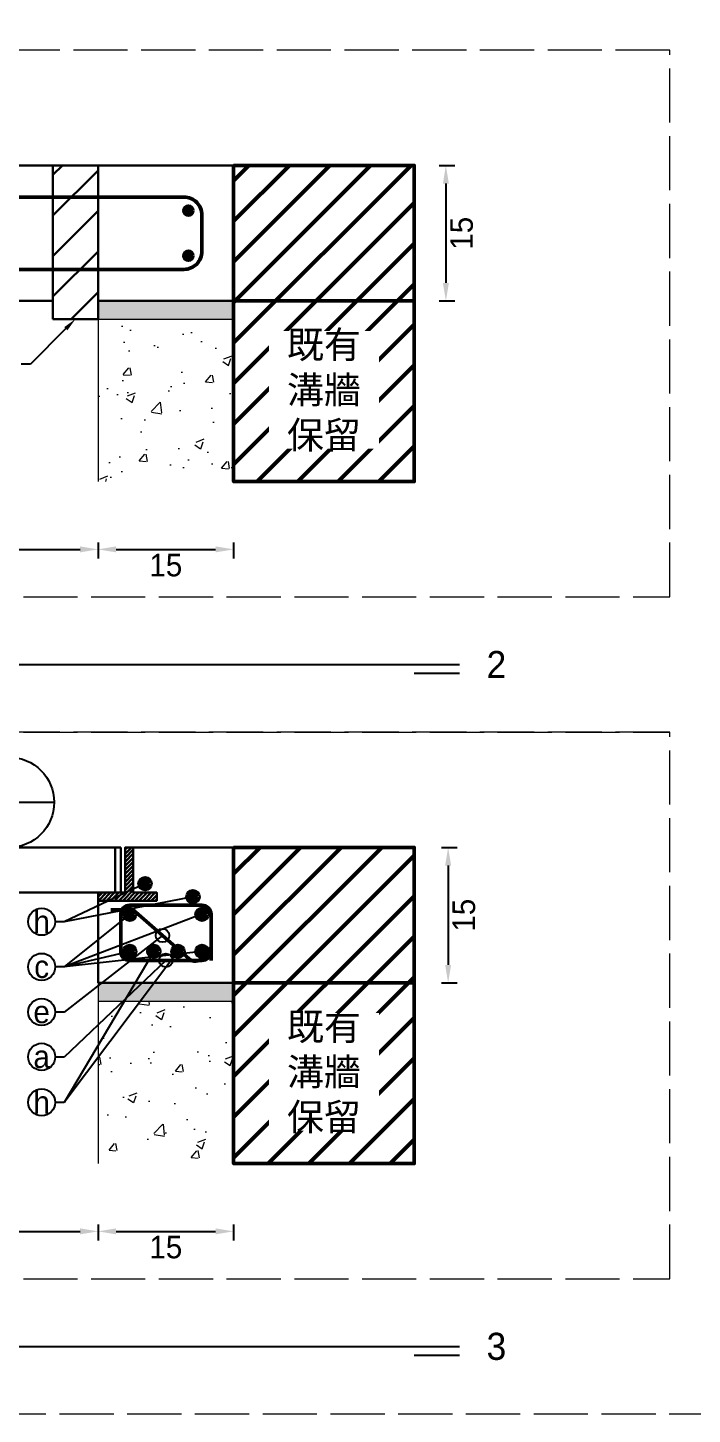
# Model space of a CAD drawing. Extents: x -4891 to 4829, y -5666 to -3242.
# Drawn here: x -4669.9 to -4522.8, y -4196.3 to -3889.3 of the extents above; entities that cross this region are included whole.
import ezdxf
from ezdxf import colors
from ezdxf.entities.mleader import LeaderData, LeaderLine
from ezdxf.math import Vec2, Vec3

# ---------------------------------------------------------------- set-up
doc = ezdxf.new("R2010")
doc.units = 0
doc.header["$MEASUREMENT"] = 0
doc.linetypes.add('ACAD_ISO02W100', pattern=[15, 12, -3])
for name, color, linetype, lineweight in [('一、3.基本-變更', 1, 'Continuous', 50), ('二、1.繪圖-既有設施', 8, 'Continuous', 20), ('二、2.繪圖-施作項目', 181, 'Continuous', 30), ('二、5.繪圖-鋼筋', 60, 'Continuous', 50), ('二、6.繪圖-其他施作項目', 35, 'Continuous', 30)]:
    doc.layers.add(name, color=color, linetype=linetype, lineweight=lineweight)
doc.layers.add('一、4.基本-隱藏', color=9, linetype='ACAD_ISO02W100', lineweight=20, plot=False)
doc.layers.add('三、3.文字-註解文字', color=2, linetype='Continuous')
doc.styles.add('次圖名(詳圖)', font='MS PGothic.ttf', dxfattribs={"height": 6})
doc.styles.add('註解文字', font='MS PGothic.ttf', dxfattribs={"height": 5})
doc.dimstyles.new('註解文字', dxfattribs={"dimtxt": 5, "dimasz": 4, "dimexe": 2, "dimexo": 2.5, "dimgap": 1, "dimtad": 2, "dimzin": 0, "dimdsep": 46, "dimtxsty": '註解文字', "dimcen": 0.1, "dimclrd": 144, "dimclre": 144, "dimclrt": 256, "dimadec": 0, "dimazin": 0, "dimtfac": 1, "dimtofl": 0, "dimtmove": 0, "dimatfit": 3, "dimfxl": 1.5, "dimfxlon": 1, "dimtolj": 1, "dimtzin": 0, "dimlwd": -1, "dimlwe": -1, "dimarcsym": 1})

# ---------------------------------------------------------------- blocks, each defined once
blk = doc.blocks.new('*D172')
at = {"layer": 'Defpoints', "color": 0, "transparency": 16777216}
for p in [(-4584.81, -3919.8), (-4584.81, -3949.8), (-4577.31, -3949.8)]:
    blk.add_point(p, dxfattribs=at)
at = {"layer": '三、3.文字-註解文字', "color": 144, "transparency": 16777216}
for p, q in [((-4578.81, -3919.8), (-4575.31, -3919.8)), ((-4577.31, -3923.8), (-4577.31, -3945.8)), ((-4578.81, -3949.8), (-4575.31, -3949.8))]:
    blk.add_line(p, q, dxfattribs=at)
for points in [[(-4577.97, -3923.8), (-4576.64, -3923.8), (-4577.31, -3919.8)], [(-4577.97, -3945.8), (-4576.64, -3945.8), (-4577.31, -3949.8)]]:
    blk.add_solid(points, dxfattribs=at)
at = {"layer": '三、3.文字-註解文字', "transparency": 16777216, "insert": (-4573.81, -3934.8), "char_height": 5, "attachment_point": 5, "rotation": 90, "style": '註解文字'}
blk.add_mtext('\\A1;15', dxfattribs=at)
blk = doc.blocks.new('_Small')
at = {"color": 0, "linetype": 'ByBlock', "lineweight": -2}
blk.add_circle((0, 0), 0.25, dxfattribs=at)
blk = doc.blocks.new('*D173')
at = {"layer": 'Defpoints', "color": 0, "transparency": 16777216}
for p in [(-4584.31, -4070.8), (-4584.31, -4100.8), (-4576.81, -4100.8)]:
    blk.add_point(p, dxfattribs=at)
at = {"layer": '三、3.文字-註解文字', "color": 144, "transparency": 16777216}
for p, q in [((-4578.31, -4070.8), (-4574.81, -4070.8)), ((-4576.81, -4074.8), (-4576.81, -4096.8)), ((-4578.31, -4100.8), (-4574.81, -4100.8))]:
    blk.add_line(p, q, dxfattribs=at)
for points in [[(-4577.47, -4074.8), (-4576.14, -4074.8), (-4576.81, -4070.8)], [(-4577.47, -4096.8), (-4576.14, -4096.8), (-4576.81, -4100.8)]]:
    blk.add_solid(points, dxfattribs=at)
at = {"layer": '三、3.文字-註解文字', "transparency": 16777216, "insert": (-4573.31, -4085.8), "char_height": 5, "attachment_point": 5, "rotation": 90, "style": '註解文字'}
blk.add_mtext('\\A1;15', dxfattribs=at)
blk = doc.blocks.new('*D177')
at = {"layer": 'Defpoints', "color": 0, "transparency": 16777216}
for p in [(-4774.31, -3989.8), (-4654.31, -3989.8), (-4654.31, -4004.8)]:
    blk.add_point(p, dxfattribs=at)
at = {"layer": '三、3.文字-註解文字', "color": 144, "transparency": 16777216}
for p, q in [((-4774.31, -4003.3), (-4774.31, -4006.8)), ((-4770.31, -4004.8), (-4658.31, -4004.8)), ((-4654.31, -4003.3), (-4654.31, -4006.8))]:
    blk.add_line(p, q, dxfattribs=at)
for points in [[(-4770.31, -4004.13), (-4770.31, -4005.46), (-4774.31, -4004.8)], [(-4658.31, -4004.13), (-4658.31, -4005.46), (-4654.31, -4004.8)]]:
    blk.add_solid(points, dxfattribs=at)
at = {"layer": '三、3.文字-註解文字', "transparency": 16777216, "insert": (-4714.31, -4008.3), "char_height": 5, "attachment_point": 5, "style": '註解文字'}
blk.add_mtext("\\A1;W'", dxfattribs=at)
blk = doc.blocks.new('*D178')
at = {"layer": 'Defpoints', "color": 0, "transparency": 16777216}
for p in [(-4654.31, -3989.8), (-4624.31, -3989.8), (-4624.31, -4004.8)]:
    blk.add_point(p, dxfattribs=at)
at = {"layer": '三、3.文字-註解文字', "color": 144, "transparency": 16777216}
for p, q in [((-4654.31, -4003.3), (-4654.31, -4006.8)), ((-4650.31, -4004.8), (-4628.31, -4004.8)), ((-4624.31, -4003.3), (-4624.31, -4006.8))]:
    blk.add_line(p, q, dxfattribs=at)
for points in [[(-4650.31, -4004.13), (-4650.31, -4005.46), (-4654.31, -4004.8)], [(-4628.31, -4004.13), (-4628.31, -4005.46), (-4624.31, -4004.8)]]:
    blk.add_solid(points, dxfattribs=at)
at = {"layer": '三、3.文字-註解文字', "transparency": 16777216, "insert": (-4639.31, -4008.3), "char_height": 5, "attachment_point": 5, "style": '註解文字'}
blk.add_mtext('\\A1;15', dxfattribs=at)
blk = doc.blocks.new('*D180')
at = {"layer": 'Defpoints', "color": 0, "transparency": 16777216}
for p in [(-4774.31, -4140.8), (-4654.31, -4140.8), (-4654.31, -4155.8)]:
    blk.add_point(p, dxfattribs=at)
at = {"layer": '三、3.文字-註解文字', "color": 144, "transparency": 16777216}
for p, q in [((-4774.31, -4154.3), (-4774.31, -4157.8)), ((-4770.31, -4155.8), (-4658.31, -4155.8)), ((-4654.31, -4154.3), (-4654.31, -4157.8))]:
    blk.add_line(p, q, dxfattribs=at)
for points in [[(-4770.31, -4155.13), (-4770.31, -4156.46), (-4774.31, -4155.8)], [(-4658.31, -4155.13), (-4658.31, -4156.46), (-4654.31, -4155.8)]]:
    blk.add_solid(points, dxfattribs=at)
at = {"layer": '三、3.文字-註解文字', "transparency": 16777216, "insert": (-4714.31, -4159.3), "char_height": 5, "attachment_point": 5, "style": '註解文字'}
blk.add_mtext("\\A1;W'", dxfattribs=at)
blk = doc.blocks.new('*D181')
at = {"layer": 'Defpoints', "color": 0, "transparency": 16777216}
for p in [(-4654.31, -4140.8), (-4624.31, -4140.8), (-4624.31, -4155.8)]:
    blk.add_point(p, dxfattribs=at)
at = {"layer": '三、3.文字-註解文字', "color": 144, "transparency": 16777216}
for p, q in [((-4654.31, -4154.3), (-4654.31, -4157.8)), ((-4650.31, -4155.8), (-4628.31, -4155.8)), ((-4624.31, -4154.3), (-4624.31, -4157.8))]:
    blk.add_line(p, q, dxfattribs=at)
for points in [[(-4650.31, -4155.13), (-4650.31, -4156.46), (-4654.31, -4155.8)], [(-4628.31, -4155.13), (-4628.31, -4156.46), (-4624.31, -4155.8)]]:
    blk.add_solid(points, dxfattribs=at)
at = {"layer": '三、3.文字-註解文字', "transparency": 16777216, "insert": (-4639.31, -4159.3), "char_height": 5, "attachment_point": 5, "style": '註解文字'}
blk.add_mtext('\\A1;15', dxfattribs=at)

msp = doc.modelspace()

# ---------------------------------------------------------------- hatches: boundary and pattern name
at = {"layer": '一、3.基本-變更'}
h = msp.add_hatch(dxfattribs=at)
h.set_pattern_fill('ANSI31', color=256, scale=2)
h.set_pattern_definition([(45, (-459903.227, -667777.525), (-4.49012806, 4.49012806), [])])
h.paths.add_polyline_path([(-4624.307, -3919.796), (-4624.307, -3949.796), (-4584.307, -3949.796), (-4584.307, -3919.796)])
h.paths.add_polyline_path([(-4584.307, -3989.796), (-4584.307, -3949.796), (-4624.307, -3949.796), (-4624.307, -3989.796)])
h = msp.add_hatch(dxfattribs=at)
h.set_pattern_fill('ANSI31', color=256, scale=2)
h.set_pattern_definition([(45, (-460143.227, -667928.525), (-4.49012806, 4.49012806), [])])
h.paths.add_polyline_path([(-4584.307, -4100.796), (-4584.307, -4070.796), (-4624.307, -4070.796), (-4624.307, -4100.796)])
h.paths.add_polyline_path([(-4584.307, -4100.796), (-4624.307, -4100.796), (-4624.307, -4140.796), (-4584.307, -4140.796)])
at = {"layer": '二、1.繪圖-既有設施'}
h = msp.add_hatch(dxfattribs=at)
h.set_pattern_fill('CROSS', color=256, scale=0.2)
h.set_pattern_definition([(0, (-459903.2273, -667777.5251), (1.27, 1.27), [0.635, -1.905]), (90, (-459902.9098, -667777.8426), (-1.27, 1.27), [0.635, -1.905])])
h.paths.add_polyline_path([(-4774.307, -3949.796), (-4804.307, -3949.796), (-4804.307, -3953.796), (-4774.307, -3953.796)])
h.paths.add_polyline_path([(-4624.307, -3949.796), (-4654.307, -3949.796), (-4654.307, -3953.796), (-4624.307, -3953.796)])
h = msp.add_hatch(dxfattribs=at)
h.set_pattern_fill('AR-CONC', color=256, scale=0.1)
h.set_pattern_definition([(50, (-459903.227, -667777.525), (18.2184669, -1.59390855), [1.905, -20.955]), (355, (-459903.227, -667777.525), (-3.52434214, 19.10568452), [1.524, -16.7640584]), (100.4514447, (-459901.709, -667777.658), (14.6941247, 17.5117752), [1.6190009, -17.80902446]), (46.1842, (-459903.227, -667772.445), (27.1079041, -4.2042328), [2.8575, -31.4325]), (96.6355576, (-459900.968, -667772.795), (23.7404134, 24.7426125), [2.4285023, -26.7135608]), (351.184151, (-459903.227, -667772.445), (23.7404134, 24.7426125), [2.2859967, -25.1459732]), (21, (-459900.687, -667773.715), (15.16143913, -10.22651982), [1.905, -20.955]), (326, (-459900.687, -667773.715), (6.18020283, 18.4187966), [1.524, -16.764]), (71.451445, (-459899.424, -667774.567), (21.34164193, 8.1922769), [1.6190009, -17.80899376]), (37.5, (-459903.227, -667777.525), (0.308860325, 8.455503887), [0, -16.5608, 0, -17.018, 0, -16.8275]), (7.5, (-459903.227, -667777.525), (6.68196625, 10.01805748), [0, -9.7028, 0, -16.1798, 0, -6.4135]), (327.5, (-459908.8915, -667777.525), (13.559059517, -0.5728744), [0, -6.35, 0, -19.812, 0, -26.289]), (317.5, (-459911.431, -667777.525), (14.81291814, 2.5426491), [0, -8.255, 0, -13.1572, 0, -18.669])])
h.paths.add_polyline_path([(-4774.307, -3953.796), (-4804.307, -3953.796), (-4804.307, -3989.796), (-4774.307, -3989.796)])
h.paths.add_polyline_path([(-4624.307, -3953.796), (-4654.307, -3953.796), (-4654.307, -3989.796), (-4624.307, -3989.796)])
h = msp.add_hatch(dxfattribs=at)
h.set_pattern_fill('CROSS', color=256, scale=0.2)
h.set_pattern_definition([(0, (-460143.2273, -667928.5251), (1.27, 1.27), [0.635, -1.905]), (90, (-460142.9098, -667928.8426), (-1.27, 1.27), [0.635, -1.905])])
h.paths.add_polyline_path([(-4774.307, -4100.796), (-4804.307, -4100.796), (-4804.307, -4104.796), (-4774.307, -4104.796)])
h.paths.add_polyline_path([(-4624.307, -4100.796), (-4654.307, -4100.796), (-4654.307, -4104.796), (-4624.307, -4104.796)])
h = msp.add_hatch(dxfattribs=at)
h.set_pattern_fill('AR-CONC', color=256, scale=0.1)
h.set_pattern_definition([(50, (-460143.227, -667928.525), (18.2184669, -1.59390855), [1.905, -20.955]), (355, (-460143.227, -667928.525), (-3.52434214, 19.10568452), [1.524, -16.7640584]), (100.4514447, (-460141.709, -667928.658), (14.6941247, 17.5117752), [1.6190009, -17.80902446]), (46.1842, (-460143.227, -667923.445), (27.1079041, -4.2042328), [2.8575, -31.4325]), (96.6355576, (-460140.968, -667923.795), (23.7404134, 24.7426125), [2.4285023, -26.7135608]), (351.184151, (-460143.227, -667923.445), (23.7404134, 24.7426125), [2.2859967, -25.1459732]), (21, (-460140.687, -667924.715), (15.16143913, -10.22651982), [1.905, -20.955]), (326, (-460140.687, -667924.715), (6.18020283, 18.4187966), [1.524, -16.764]), (71.451445, (-460139.424, -667925.567), (21.34164193, 8.1922769), [1.6190009, -17.80899376]), (37.5, (-460143.227, -667928.525), (0.308860325, 8.455503887), [0, -16.5608, 0, -17.018, 0, -16.8275]), (7.5, (-460143.227, -667928.525), (6.68196625, 10.01805748), [0, -9.7028, 0, -16.1798, 0, -6.4135]), (327.5, (-460148.8915, -667928.525), (13.559059517, -0.5728744), [0, -6.35, 0, -19.812, 0, -26.289]), (317.5, (-460151.431, -667928.525), (14.81291814, 2.5426491), [0, -8.255, 0, -13.1572, 0, -18.669])])
h.paths.add_polyline_path([(-4774.307, -4104.796), (-4804.307, -4104.796), (-4804.307, -4140.796), (-4774.307, -4140.796)])
h.paths.add_polyline_path([(-4624.307, -4104.796), (-4654.307, -4104.796), (-4654.307, -4140.796), (-4624.307, -4140.796)])
at = {"layer": '二、5.繪圖-鋼筋'}
h = msp.add_hatch(color=256, dxfattribs=at)
h.dxf.hatch_style = 1
h.paths.add_polyline_path([(-4635.307, -3929.796, 1), (-4633.307, -3929.796, 1)])
h = msp.add_hatch(color=256, dxfattribs=at)
h.dxf.hatch_style = 1
h.paths.add_polyline_path([(-4635.307, -3939.796, 1), (-4633.307, -3939.796, 1)])
h = msp.add_hatch(color=256, dxfattribs=at)
h.dxf.hatch_style = 1
h.paths.add_polyline_path([(-4644.907, -4078.796, 1), (-4642.907, -4078.796, 1)])
h = msp.add_hatch(color=256, dxfattribs=at)
h.dxf.hatch_style = 1
h.paths.add_polyline_path([(-4634.307, -4081.696, 1), (-4632.307, -4081.696, 1)])
h = msp.add_hatch(color=256, dxfattribs=at)
h.dxf.hatch_style = 1
h.paths.add_polyline_path([(-4648.307, -4085.596, 1), (-4646.307, -4085.596, 1)])
h = msp.add_hatch(color=256, dxfattribs=at)
h.dxf.hatch_style = 1
h.paths.add_polyline_path([(-4632.307, -4085.596, 1), (-4630.307, -4085.596, 1)])
h = msp.add_hatch(color=256, dxfattribs=at)
h.dxf.hatch_style = 1
h.paths.add_polyline_path([(-4648.307, -4093.796, 1), (-4646.307, -4093.796, 1)])
h = msp.add_hatch(color=256, dxfattribs=at)
h.dxf.hatch_style = 1
h.paths.add_polyline_path([(-4642.967, -4093.796, 1), (-4640.967, -4093.796, 1)])
h = msp.add_hatch(color=256, dxfattribs=at)
h.dxf.hatch_style = 1
h.paths.add_polyline_path([(-4637.627, -4093.796, 1), (-4635.627, -4093.796, 1)])
h = msp.add_hatch(color=256, dxfattribs=at)
h.dxf.hatch_style = 1
h.paths.add_polyline_path([(-4632.307, -4093.796, 1), (-4630.307, -4093.796, 1)])
at = {"layer": '二、6.繪圖-其他施作項目'}
h = msp.add_hatch(dxfattribs=at)
h.set_pattern_fill('ANSI31', color=256, scale=2)
h.set_pattern_definition([(45, (-460883.227, -669497.525), (-4.49012806, 4.49012806), [])])
h.paths.add_polyline_path([(-4654.307, -3919.796), (-4664.307, -3919.796), (-4664.307, -3953.796), (-4654.307, -3953.796)])
h = msp.add_hatch(dxfattribs=at)
h.set_pattern_fill('ANSI31', color=256, scale=0.2)
h.set_pattern_definition([(45, (-2324.6386, -6061.7209), (-0.4490128, 0.4490128), [])])
h.paths.add_polyline_path([(-4780.307, -4070.796), (-4782.107, -4070.796), (-4782.107, -4080.796), (-4787.307, -4080.796), (-4787.307, -4082.596), (-4774.307, -4082.596), (-4774.307, -4080.796), (-4780.307, -4080.796)])
h.paths.add_polyline_path([(-4648.307, -4080.796), (-4654.307, -4080.796), (-4654.307, -4082.596), (-4641.307, -4082.596), (-4641.307, -4080.796), (-4646.507, -4080.796), (-4646.507, -4070.796), (-4648.307, -4070.796)])

# ---------------------------------------------------------------- linework, layer by layer
at = {"layer": '一、3.基本-變更'}
for points in [[(-4624.307, -3919.796), (-4584.307, -3919.796), (-4584.307, -3949.796), (-4624.307, -3949.796)], [(-4624.307, -3949.796), (-4584.307, -3949.796), (-4584.307, -3989.796), (-4624.307, -3989.796)], [(-4624.307, -4070.796), (-4584.307, -4070.796), (-4584.307, -4100.796), (-4624.307, -4100.796)], [(-4624.307, -4100.796), (-4584.307, -4100.796), (-4584.307, -4140.796), (-4624.307, -4140.796)]]:
    msp.add_lwpolyline(points, close=True, dxfattribs=at)
at = {"layer": '一、4.基本-隱藏'}
for points in [[(-4890.855, -3689.296), (-4110.855, -3689.296), (-4110.855, -4196.296), (-4890.855, -4196.296)], [(-4527.759, -3894.296), (-4880.855, -3894.296), (-4880.855, -4015.296), (-4527.759, -4015.296)], [(-4527.759, -4045.296), (-4880.855, -4045.296), (-4880.855, -4166.296), (-4527.759, -4166.296)]]:
    msp.add_lwpolyline(points, close=True, dxfattribs=at)
for points in [[(-4880.855, -4015.296), (-4527.759, -4015.296)], [(-4880.855, -4045.296), (-4527.759, -4045.296)]]:
    msp.add_lwpolyline(points, dxfattribs=at)
at = {"layer": '三、3.文字-註解文字'}
for points in [[(-4834.307, -4030.296), (-4574.307, -4030.296)], [(-4574.307, -4032.296), (-4584.307, -4032.296)], [(-4684.039, -4060.796), (-4664.039, -4060.796)], [(-4834.307, -4181.296), (-4574.307, -4181.296)], [(-4574.307, -4183.296), (-4584.307, -4183.296)]]:
    msp.add_lwpolyline(points, dxfattribs=at)
for centre, radius in [((-4674.039, -4060.796), 10), ((-4666.807, -4087.24), 3), ((-4666.807, -4097.24), 3), ((-4666.807, -4107.24), 3), ((-4666.806, -4117.151), 3), ((-4666.807, -4127.24), 3)]:
    msp.add_circle(centre, radius, dxfattribs=at)
at = {"layer": '二、1.繪圖-既有設施'}
for points in [[(-4654.307, -3949.796), (-4654.307, -3989.796)], [(-4624.307, -3949.796), (-4624.307, -3989.796)], [(-4654.307, -3953.796), (-4624.307, -3953.796)], [(-4654.307, -4100.796), (-4654.307, -4140.796)], [(-4624.307, -4100.796), (-4624.307, -4140.796)], [(-4654.307, -4104.796), (-4624.307, -4104.796)]]:
    msp.add_lwpolyline(points, dxfattribs=at)
at = {"layer": '二、2.繪圖-施作項目'}
for points in [[(-4804.307, -3919.796), (-4624.307, -3919.796)], [(-4624.307, -3919.796), (-4624.307, -3949.796)], [(-4804.307, -3949.796), (-4664.307, -3949.796)], [(-4654.307, -3949.796), (-4624.307, -3949.796)], [(-4646.507, -4070.796), (-4624.307, -4070.796)], [(-4624.307, -4070.796), (-4624.307, -4100.796)], [(-4654.307, -4080.796), (-4654.307, -4100.796)], [(-4654.307, -4100.796), (-4624.307, -4100.796)]]:
    msp.add_lwpolyline(points, dxfattribs=at)
at = {"layer": '二、5.繪圖-鋼筋'}
for points in [[(-4631.307, -3930.796), (-4631.307, -3938.796, -0.4142136), (-4635.307, -3942.796), (-4793.307, -3942.796, -0.4142136), (-4797.307, -3938.796), (-4797.307, -3930.796, -0.4142136), (-4793.307, -3926.796), (-4635.307, -3926.796, -0.4142136)], [(-4647.307, -4083.596), (-4631.307, -4083.596, -0.4142136), (-4629.307, -4085.596), (-4629.307, -4093.796, -0.4142136), (-4631.307, -4095.796), (-4647.307, -4095.796, -0.4142136), (-4649.307, -4093.796), (-4649.307, -4085.596, -0.4142136)]]:
    msp.add_lwpolyline(points, format="xyb", close=True, dxfattribs=at)
msp.add_lwpolyline([(-4629.343, -4093.043), (-4631.326, -4095.295, -0.4142136), (-4634.148, -4095.474), (-4645.94, -4085.095, 0.1824306), (-4647.262, -4084.596), (-4651.507, -4084.596)], format="xyb", dxfattribs=at)
msp.add_lwpolyline([(-4629.307, -4089.696), (-4629.307, -4095.796)], dxfattribs=at)
for centre in [(-4634.307, -3929.796), (-4634.307, -3939.796), (-4643.907, -4078.796), (-4633.307, -4081.696), (-4647.307, -4085.596), (-4631.307, -4085.596), (-4647.307, -4093.796), (-4641.967, -4093.796), (-4636.627, -4093.796), (-4631.307, -4093.796)]:
    msp.add_circle(centre, 1, dxfattribs=at)
at = {"layer": '二、6.繪圖-其他施作項目'}
for points in [[(-4664.307, -3919.796), (-4664.307, -3953.796)], [(-4654.307, -3919.796), (-4654.307, -3953.796)], [(-4664.307, -3953.796), (-4654.307, -3953.796)], [(-4779.307, -4070.796), (-4649.307, -4070.796)], [(-4650.507, -4070.796), (-4650.507, -4080.796)], [(-4649.307, -4070.796), (-4649.307, -4080.796)], [(-4779.307, -4080.796), (-4649.307, -4080.796)]]:
    msp.add_lwpolyline(points, dxfattribs=at)
msp.add_lwpolyline([(-4646.507, -4070.796), (-4648.307, -4070.796), (-4648.307, -4080.796), (-4654.307, -4080.796), (-4654.307, -4082.596), (-4641.307, -4082.596), (-4641.307, -4080.796), (-4646.507, -4080.796)], close=True, dxfattribs=at)

# ---------------------------------------------------------------- texts
at = {"layer": '三、3.文字-註解文字'}
for s, width, gutter_width, insert, char_height, attachment_point, style in [('2', 3, 15, (-4568.307, -4030.296), 6, 4, '次圖名(詳圖)'), ('h', 8.38231, 30, (-4666.807, -4087.24), 5, 5, '註解文字'), ('c', 8.38231, 30, (-4666.807, -4097.24), 5, 5, '註解文字'), ('e', 8.38231, 30, (-4666.807, -4107.24), 5, 5, '註解文字'), ('a', 8.38231, 30, (-4666.806, -4117.151), 5, 5, '註解文字'), ('h', 8.38231, 30, (-4666.807, -4127.24), 5, 5, '註解文字'), ('3', 3, 15, (-4568.307, -4181.296), 6, 4, '次圖名(詳圖)')]:
    msp.add_mtext_dynamic_manual_height_columns(s, width=width, gutter_width=gutter_width, heights=[0], dxfattribs=dict(at, insert=insert, char_height=char_height, attachment_point=attachment_point, style=style))

# ---------------------------------------------------------------- dimensions: what is measured, and where the dimension line sits
for base, p1, p2, picture, middle in [((-4577.307, -3949.796), (-4584.807, -3919.796), (-4584.807, -3949.796), '*D172', (-4573.807, -3934.796)), ((-4576.807, -4100.796), (-4584.307, -4070.796), (-4584.307, -4100.796), '*D173', (-4573.307, -4085.796))]:
    dim = msp.add_linear_dim(base=base, p1=p1, p2=p2, angle=90, text='15', dimstyle='註解文字', dxfattribs=at)
    dim.commit()
    dim.dimension.update_dxf_attribs({"geometry": picture, "text_midpoint": middle})
for base, p1, p2, text, picture, middle in [((-4654.307, -4004.796), (-4774.307, -3989.796), (-4654.307, -3989.796), "W'", '*D177', (-4714.307, -4008.296)), ((-4624.307, -4004.796), (-4654.307, -3989.796), (-4624.307, -3989.796), '15', '*D178', (-4639.307, -4008.296)), ((-4654.307, -4155.796), (-4774.307, -4140.796), (-4654.307, -4140.796), "W'", '*D180', (-4714.307, -4159.296)), ((-4624.307, -4155.796), (-4654.307, -4140.796), (-4624.307, -4140.796), '15', '*D181', (-4639.307, -4159.296))]:
    dim = msp.add_linear_dim(base=base, p1=p1, p2=p2, text=text, dimstyle='註解文字', dxfattribs=at)
    dim.commit()
    dim.dimension.update_dxf_attribs({"geometry": picture, "text_midpoint": middle})

# ---------------------------------------------------------------- leaders
ml = msp.add_multileader_mtext('Standard', dxfattribs=at)
ml.set_content('%%C5cm(2")開孔{\\fMS PGothic|b0|i0|c128|p34; }', color=256, style='註解文字')
ml.set_leader_properties(color=144, linetype='ByLayer', lineweight=-1)
ml.build(insert=Vec2(0, 0))
ml.multileader.update_dxf_attribs({"dogleg_length": 2, "arrow_head_size": 3})
ctx = ml.context
ctx.base_point, ctx.char_height, ctx.arrow_head_size, ctx.landing_gap_size, ctx.plane_origin = Vec3(-4716.267, -3963.796), 5, 3, 1.5, Vec3(-4659.307, -3953.796)
ctx.text_align_type = 2
notes = []
notes.append((ctx, [(0, (1, 1, 0), (-4669.307, -3963.796), (-1, 0), 2, [(0, [(-4659.307, -3953.796)], 0, [])])]))
ctx.mtext.insert, ctx.mtext.alignment, ctx.mtext.flow_direction = Vec3(-4672.807, -3960.983), 3, 5
ml = msp.add_multileader_mtext('Standard', dxfattribs=at)
ml.set_content('{\\fMS PGothic|b0|i0|c128|p34; }', color=256, style='註解文字')
ml.set_leader_properties(color=144, linetype='ByLayer', lineweight=-1)
ml.set_arrow_properties(name='SMALL')
ml.build(insert=Vec2(0, 0))
ml.multileader.update_dxf_attribs({"dogleg_length": 2, "arrow_head_size": 6})
ctx = ml.context
ctx.base_point, ctx.char_height, ctx.arrow_head_size, ctx.landing_gap_size, ctx.plane_origin = Vec3(-4669.023, -4087.24), 5, 6, 1.5, Vec3(-4644.996, -4095.533)
ctx.text_align_type = 2
notes.append((ctx, [(0, (1, 1, 0), (-4661.807, -4087.24), (-1, 0), 2, [(0, [(-4643.907, -4078.796)], 0, [])])]))
ctx.mtext.insert, ctx.mtext.alignment, ctx.mtext.flow_direction = Vec3(-4665.307, -4084.74), 3, 5
ml = msp.add_multileader_mtext('Standard', dxfattribs=at)
ml.set_content('{\\fMS PGothic|b0|i0|c128|p34; }', color=256, style='註解文字')
ml.set_leader_properties(color=144, linetype='ByLayer', lineweight=-1)
ml.set_arrow_properties(name='SMALL')
ml.build(insert=Vec2(0, 0))
ml.multileader.update_dxf_attribs({"dogleg_length": 2, "arrow_head_size": 6})
ctx = ml.context
ctx.base_point, ctx.char_height, ctx.arrow_head_size, ctx.landing_gap_size, ctx.plane_origin = Vec3(-4669.023, -4087.24), 5, 6, 1.5, Vec3(-4645.218, -4093.894)
ctx.text_align_type = 2
notes.append((ctx, [(0, (1, 1, 0), (-4661.807, -4087.24), (-1, 0), 2, [(0, [(-4633.307, -4081.696)], 0, [])])]))
ctx.mtext.insert, ctx.mtext.alignment, ctx.mtext.flow_direction = Vec3(-4665.307, -4084.74), 3, 5
ml = msp.add_multileader_mtext('Standard', dxfattribs=at)
ml.set_content('{\\fMS PGothic|b0|i0|c128|p34; }', color=256, style='註解文字')
ml.set_leader_properties(color=144, linetype='ByLayer', lineweight=-1)
ml.set_arrow_properties(name='SMALL')
ml.build(insert=Vec2(0, 0))
ml.multileader.update_dxf_attribs({"dogleg_length": 2, "arrow_head_size": 6})
ctx = ml.context
ctx.base_point, ctx.char_height, ctx.arrow_head_size, ctx.landing_gap_size, ctx.plane_origin = Vec3(-4669.023, -4097.24), 5, 6, 1.5, Vec3(-4640.996, -4105.533)
ctx.text_align_type = 2
notes.append((ctx, [(0, (1, 1, 0), (-4661.807, -4097.24), (-1, 0), 2, [(0, [(-4647.307, -4085.596)], 0, [])])]))
ctx.mtext.insert, ctx.mtext.alignment, ctx.mtext.flow_direction = Vec3(-4665.307, -4094.74), 3, 5
ml = msp.add_multileader_mtext('Standard', dxfattribs=at)
ml.set_content('{\\fMS PGothic|b0|i0|c128|p34; }', color=256, style='註解文字')
ml.set_leader_properties(color=144, linetype='ByLayer', lineweight=-1)
ml.set_arrow_properties(name='SMALL')
ml.build(insert=Vec2(0, 0))
ml.multileader.update_dxf_attribs({"dogleg_length": 2, "arrow_head_size": 6})
ctx = ml.context
ctx.base_point, ctx.char_height, ctx.arrow_head_size, ctx.landing_gap_size, ctx.plane_origin = Vec3(-4669.023, -4097.24), 5, 6, 1.5, Vec3(-4599.217, -4102.748)
ctx.text_align_type = 2
notes.append((ctx, [(0, (1, 1, 0), (-4661.807, -4097.24), (-1, 0), 2, [(0, [(-4631.307, -4085.596)], 0, [])])]))
ctx.mtext.insert, ctx.mtext.alignment, ctx.mtext.flow_direction = Vec3(-4665.307, -4094.74), 3, 5
ml = msp.add_multileader_mtext('Standard', dxfattribs=at)
ml.set_content('{\\fMS PGothic|b0|i0|c128|p34; }', color=256, style='註解文字')
ml.set_leader_properties(color=144, linetype='ByLayer', lineweight=-1)
ml.set_arrow_properties(name='SMALL')
ml.build(insert=Vec2(0, 0))
ml.multileader.update_dxf_attribs({"dogleg_length": 2, "arrow_head_size": 6})
ctx = ml.context
ctx.base_point, ctx.char_height, ctx.arrow_head_size, ctx.landing_gap_size, ctx.plane_origin = Vec3(-4669.023, -4107.24), 5, 6, 1.5, Vec3(-4745.71, -4066.877)
ctx.text_align_type = 2
notes.append((ctx, [(0, (1, 1, 0), (-4661.807, -4107.24), (-1, 0), 2, [(0, [(-4640.044, -4090.284)], 0, [])])]))
ctx.mtext.insert, ctx.mtext.alignment, ctx.mtext.flow_direction = Vec3(-4665.307, -4104.74), 3, 5
ml = msp.add_multileader_mtext('Standard', dxfattribs=at)
ml.set_content('{\\fMS PGothic|b0|i0|c128|p34; }', color=256, style='註解文字')
ml.set_leader_properties(color=144, linetype='ByLayer', lineweight=-1)
ml.set_arrow_properties(name='SMALL')
ml.build(insert=Vec2(0, 0))
ml.multileader.update_dxf_attribs({"dogleg_length": 2, "arrow_head_size": 6})
ctx = ml.context
ctx.base_point, ctx.char_height, ctx.arrow_head_size, ctx.landing_gap_size, ctx.plane_origin = Vec3(-4669.023, -4097.24), 5, 6, 1.5, Vec3(-4640.629, -4108.268)
ctx.text_align_type = 2
notes.append((ctx, [(0, (1, 1, 0), (-4661.807, -4097.24), (-1, 0), 2, [(0, [(-4631.307, -4093.796)], 0, [])])]))
ctx.mtext.insert, ctx.mtext.alignment, ctx.mtext.flow_direction = Vec3(-4665.307, -4094.74), 3, 5
ml = msp.add_multileader_mtext('Standard', dxfattribs=at)
ml.set_content('{\\fMS PGothic|b0|i0|c128|p34; }', color=256, style='註解文字')
ml.set_leader_properties(color=144, linetype='ByLayer', lineweight=-1)
ml.set_arrow_properties(name='SMALL')
ml.build(insert=Vec2(0, 0))
ml.multileader.update_dxf_attribs({"dogleg_length": 2, "arrow_head_size": 6})
ctx = ml.context
ctx.base_point, ctx.char_height, ctx.arrow_head_size, ctx.landing_gap_size, ctx.plane_origin = Vec3(-4669.023, -4097.24), 5, 6, 1.5, Vec3(-4633.432, -4109.704)
ctx.text_align_type = 2
notes.append((ctx, [(0, (1, 1, 0), (-4661.807, -4097.24), (-1, 0), 2, [(0, [(-4647.307, -4093.796)], 0, [])])]))
ctx.mtext.insert, ctx.mtext.alignment, ctx.mtext.flow_direction = Vec3(-4665.307, -4094.74), 3, 5
ml = msp.add_multileader_mtext('Standard', dxfattribs=at)
ml.set_content('{\\fMS PGothic|b0|i0|c128|p34; }', color=256, style='註解文字')
ml.set_leader_properties(color=144, linetype='ByLayer', lineweight=-1)
ml.set_arrow_properties(name='SMALL')
ml.build(insert=Vec2(0, 0))
ml.multileader.update_dxf_attribs({"dogleg_length": 2, "arrow_head_size": 6})
ctx = ml.context
ctx.base_point, ctx.char_height, ctx.arrow_head_size, ctx.landing_gap_size, ctx.plane_origin = Vec3(-4669.023, -4127.24), 5, 6, 1.5, Vec3(-4645.218, -4133.894)
ctx.text_align_type = 2
notes.append((ctx, [(0, (1, 1, 0), (-4661.807, -4127.24), (-1, 0), 2, [(0, [(-4641.967, -4093.796)], 0, [])])]))
ctx.mtext.insert, ctx.mtext.alignment, ctx.mtext.flow_direction = Vec3(-4665.307, -4124.74), 3, 5
ml = msp.add_multileader_mtext('Standard', dxfattribs=at)
ml.set_content('{\\fMS PGothic|b0|i0|c128|p34; }', color=256, style='註解文字')
ml.set_leader_properties(color=144, linetype='ByLayer', lineweight=-1)
ml.set_arrow_properties(name='SMALL')
ml.build(insert=Vec2(0, 0))
ml.multileader.update_dxf_attribs({"dogleg_length": 2, "arrow_head_size": 6})
ctx = ml.context
ctx.base_point, ctx.char_height, ctx.arrow_head_size, ctx.landing_gap_size, ctx.plane_origin = Vec3(-4669.023, -4127.24), 5, 6, 1.5, Vec3(-4644.996, -4135.533)
ctx.text_align_type = 2
notes.append((ctx, [(0, (1, 1, 0), (-4661.807, -4127.24), (-1, 0), 2, [(0, [(-4636.627, -4093.796)], 0, [])])]))
ctx.mtext.insert, ctx.mtext.alignment, ctx.mtext.flow_direction = Vec3(-4665.307, -4124.74), 3, 5
ml = msp.add_multileader_mtext('Standard', dxfattribs=at)
ml.set_content('{\\fMS PGothic|b0|i0|c128|p34; }', color=256, style='註解文字')
ml.set_leader_properties(color=144, linetype='ByLayer', lineweight=-1)
ml.set_arrow_properties(name='SMALL')
ml.build(insert=Vec2(0, 0))
ml.multileader.update_dxf_attribs({"dogleg_length": 2, "arrow_head_size": 6})
ctx = ml.context
ctx.base_point, ctx.char_height, ctx.arrow_head_size, ctx.landing_gap_size, ctx.plane_origin = Vec3(-4669.023, -4117.24), 5, 6, 1.5, Vec3(-4745.71, -4076.877)
ctx.text_align_type = 2
notes.append((ctx, [(0, (1, 1, 0), (-4661.807, -4117.24), (-1, 0), 2, [(0, [(-4639.307, -4095.796)], 0, [])])]))
ctx.mtext.insert, ctx.mtext.alignment, ctx.mtext.flow_direction = Vec3(-4665.307, -4114.74), 3, 5
for ctx, leaders in notes:
    for number, flags, end, landing, length, lines in leaders:
        leader = LeaderData()
        leader.index, (leader.has_last_leader_line, leader.has_dogleg_vector, leader.attachment_direction) = number, flags
        leader.last_leader_point, leader.dogleg_vector, leader.dogleg_length = Vec3(end), Vec3(landing), length
        for number, points, colour, breaks in lines:
            line = LeaderLine()
            line.index, line.vertices, line.color, line.breaks = number, Vec3.list(points), colors.encode_raw_color(colour), breaks
            leader.lines.append(line)
        ctx.leaders.append(leader)

# ---------------------------------------------------------------- next in the draw order: texts
at = {"layer": '三、3.文字-註解文字', "linetype": 'Continuous', "char_height": 6, "attachment_point": 5, "style": '次圖名(詳圖)', "bg_fill": 3, "box_fill_scale": 1, "bg_fill_color": 256, "bg_fill_transparency": 0}
for insert in [(-4604.307, -3969.796), (-4604.307, -4120.796)]:
    msp.add_mtext_dynamic_manual_height_columns('{\\fMS PGothic|b0|i0|c128|p34;既有溝牆保留}', width=24.37423, gutter_width=30, heights=[0], dxfattribs=dict(at, insert=insert))

doc.saveas('drawing.dxf')
